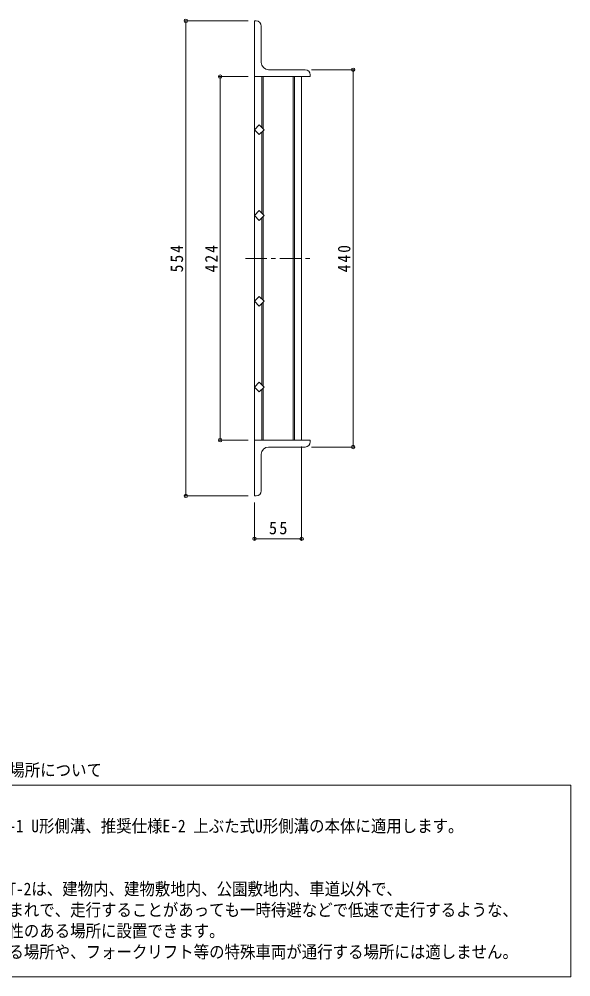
# Model space of a CAD drawing. Units: millimetres, scale not verified. Extents: x -775 to 923, y -681 to 682.
# Drawn here: x 280 to 923, y -552 to 564 of the extents above; entities that cross this region are included whole.
import ezdxf
from ezdxf.enums import TextEntityAlignment as Align

# ---------------------------------------------------------------- set-up
doc = ezdxf.new("R2010")
doc.units = ezdxf.units.MM
doc.header["$LTSCALE"] = 5
doc.header["$PDMODE"] = 32
doc.header["$PDSIZE"] = 4
doc.linetypes.add('CHAIN1', pattern=[8, 5, -1, 1, -1])
for name, color, linetype, lineweight in [('A-1_ピット', 2, 'Continuous', 9), ('A-2_蓋', 3, 'Continuous', 9), ('A-4_寸法', 7, 'Continuous', 9), ('F-4', 2, 'Continuous', 9)]:
    doc.layers.add(name, color=color, linetype=linetype, lineweight=lineweight)
doc.layers.add('F-5', color=7, linetype='Continuous')
doc.styles.add('ＭＳ ゴシック', font='')
doc.styles.get('ＭＳ ゴシック').set_extended_font_data('MS Gothic')

msp = doc.modelspace()

# ---------------------------------------------------------------- linework, layer by layer
at = {"layer": 'A-1_ピット'}
for p, q in [((556.743, 562.463), (554.743, 562.463)), ((554.743, 562.463), (554.743, 497.463)), ((562.743, 556.463), (562.743, 513.964)), ((613.743, 505.463), (571.243, 505.463)), ((554.743, 497.463), (619.743, 497.463)), ((619.743, 499.464), (619.743, 497.463)), ((554.743, 73.464), (619.743, 73.464)), ((554.743, 8.464), (554.743, 73.464)), ((619.743, 71.463), (619.743, 73.464)), ((562.743, 14.464), (562.743, 56.963)), ((613.743, 65.464), (571.243, 65.464)), ((556.743, 8.464), (554.743, 8.464))]:
    msp.add_line(p, q, dxfattribs=at)
for centre, radius, start, end in [((556.743, 556.463), 6, 0, 90), ((571.243, 513.964), 8.5, 180, 270), ((613.743, 499.464), 6, 0, 90), ((613.743, 71.463), 6, 270, 0), ((571.243, 56.963), 8.5, 90, 180), ((556.743, 14.464), 6, 270, 0)]:
    msp.add_arc(centre, radius, start, end, dxfattribs=at)
at = {"layer": 'A-2_蓋'}
for p, q in [((554.743, 497.463), (554.743, 73.464)), ((563.243, 497.463), (563.243, 438.277)), ((564.743, 497.463), (564.743, 436.777)), ((599.743, 497.463), (599.743, 73.464)), ((601.243, 497.463), (601.243, 73.464)), ((609.743, 497.463), (609.743, 73.464)), ((563.243, 432.65), (563.243, 338.277)), ((564.743, 434.15), (564.743, 336.777)), ((563.243, 332.65), (563.243, 238.277)), ((564.743, 334.15), (564.743, 236.777)), ((563.243, 138.277), (563.243, 232.65)), ((564.743, 136.777), (564.743, 234.15)), ((564.743, 73.464), (564.743, 134.15)), ((563.243, 73.464), (563.243, 132.65))]:
    msp.add_line(p, q, dxfattribs=at)
at = {"layer": 'A-2_蓋', "linetype": 'CHAIN1'}
msp.add_line((544.284, 285.463), (621.653, 285.463), dxfattribs=at)
at = {"layer": 'A-2_蓋'}
for points in [[(566.057, 435.463), (560.4, 429.807), (554.743, 435.463), (560.4, 441.12)], [(566.057, 335.464), (560.4, 329.807), (554.743, 335.464), (560.4, 341.12)], [(566.057, 235.463), (560.4, 229.807), (554.743, 235.463), (560.4, 241.12)], [(566.057, 135.464), (560.4, 141.12), (554.743, 135.464), (560.4, 129.807)]]:
    msp.add_lwpolyline(points, close=True, dxfattribs=at)
at = {"layer": 'A-4_寸法'}
for p, q in [((547.243, 562.463), (473.243, 562.463)), ((474.743, 8.464), (474.743, 562.463)), ((621.243, 505.463), (671.243, 505.463)), ((669.743, 65.463), (669.743, 505.463)), ((547.243, 497.463), (513.243, 497.463)), ((514.743, 73.464), (514.743, 497.463)), ((514.743, 148.464), (514.743, 497.463)), ((547.243, 73.464), (513.243, 73.464)), ((609.743, 65.963), (609.743, -43.036)), ((621.243, 65.463), (671.243, 65.463)), ((547.243, 8.464), (473.243, 8.464)), ((554.743, 0.964), (554.743, -43.036)), ((554.743, -41.536), (609.743, -41.536))]:
    msp.add_line(p, q, dxfattribs=at)
for p in [(474.743, 562.463), (669.743, 505.463), (514.743, 497.463), (514.743, 73.464), (669.743, 65.463), (474.743, 8.464), (554.743, -41.536), (609.743, -41.536)]:
    msp.add_point(p, dxfattribs=at)
at = {"layer": 'F-4'}
for p, q in [((53.496, -329), (923.496, -329)), ((923.496, -329), (923.496, -552.42))]:
    msp.add_line(p, q, dxfattribs=at)
msp.add_lwpolyline([(923.496, -552.42), (53.496, -552.42), (53.496, -329)], dxfattribs=at)

# ---------------------------------------------------------------- texts
at = {"layer": 'A-4_寸法', "color": 2, "char_height": 14.66, "attachment_point": 7, "rotation": 90, "style": 'ＭＳ ゴシック'}
for s, insert in [('\\T1.27;\\W0.9;554', (471.743, 269.213)), ('\\T1.27;\\W0.9;424', (511.743, 269.213)), ('\\T1.27;\\W0.9;440', (666.743, 269.213))]:
    msp.add_mtext(s, dxfattribs=dict(at, insert=insert))
at = {"layer": 'A-4_寸法', "color": 2, "insert": (571.618, -36.536), "char_height": 14.66, "attachment_point": 7, "style": 'ＭＳ ゴシック'}
msp.add_mtext('\\T1.27;\\W0.95;55', dxfattribs=at)
at = {"layer": 'F-5', "style": 'ＭＳ ゴシック', "width": 0.9}
for s, p in [('適用Ｕ形側溝および、設置場所について', (53.055, -322.934)), ('\u3000JIS A 5372 推奨仕様E-1 U形側溝、推奨仕様E-2 上ぶた式U形側溝の本体に適用します。', (69.971, -388.181)), ('\u3000適用荷重 T-14・T-6・T-2は、建物内、建物敷地内、公園敷地内、車道以外で、', (69.971, -461.589)), ('\u3000車両が走行することはまれで、走行することがあっても一時待避などで低速で走行するような、', (69.971, -486.059)), ('\u3000車両が乗り入れる可能性のある場所に設置できます。 ', (69.971, -510.528)), ('\u3000※車両が頻繁に通行する場所や、フォークリフト等の特殊車両が通行する場所には適しません。', (69.971, -534.997))]:
    msp.add_text(s, height=14.66, dxfattribs=at).set_placement(p, align=Align.BOTTOM_LEFT)

doc.saveas('drawing.dxf')
